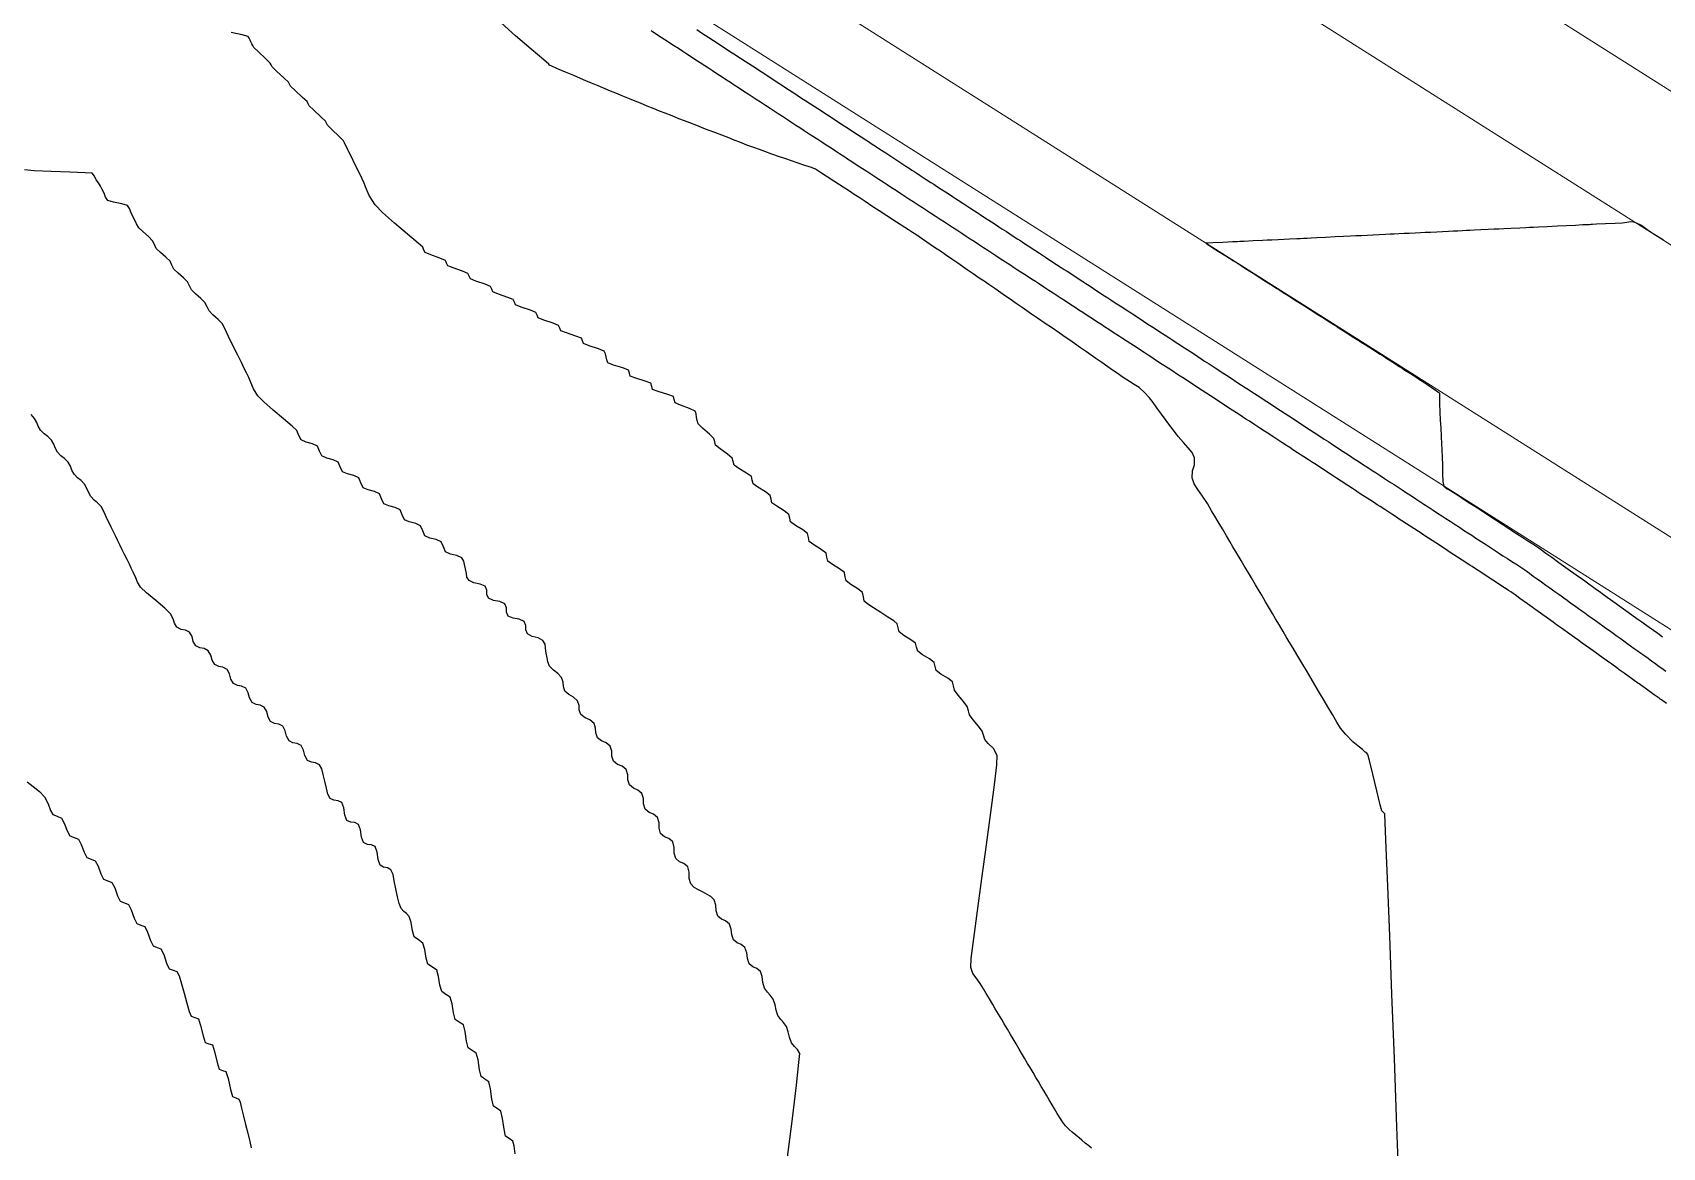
# Model space of a CAD drawing. Header units: millimetres. Extents: x 340454 to 342791, y 6993867 to 6995092.
# Drawn here: x 341080.1 to 341142.7, y 6994506 to 6994548.8 of the extents above; entities that cross this region are included whole.
import ezdxf

# ---------------------------------------------------------------- set-up
doc = ezdxf.new("R2010")
doc.units = ezdxf.units.MM
doc.header["$LTSCALE"] = 10
for name, color, linetype in [('T-HM-CURVA_INTERMEDIARIA', 45, 'Continuous'), ('T-HM-CURVA_MESTRA', 20, 'Continuous'), ('URB-Calçadas', 2, 'Continuous'), ('URB-Quadras', 3, 'Continuous')]:
    doc.layers.add(name, color=color, linetype=linetype)

msp = doc.modelspace()

# ---------------------------------------------------------------- linework, layer by layer
at = {"layer": 'T-HM-CURVA_INTERMEDIARIA', "color": 45, "linetype": 'Continuous', "lineweight": -3, "flags": 128}
for points, elevation in [([(341132.599, 6994504.089), (341132.499, 6994506.759), (341132.4, 6994509.379), (341132.306, 6994511.856), (341132.22, 6994514.095), (341132.147, 6994516.002), (341132.089, 6994517.483), (341132.05, 6994518.443), (341132.034, 6994518.788), (341131.974, 6994518.844), (341131.91, 6994518.899), (341131.849, 6994519.135), (341131.72, 6994519.672), (341131.569, 6994520.308), (341131.441, 6994520.842), (341131.383, 6994521.073), (341131.334, 6994521.121), (341131.28, 6994521.165), (341131.228, 6994521.211), (341131.177, 6994521.257), (341131.056, 6994521.35), (341130.804, 6994521.56), (341130.529, 6994521.834), (341130.333, 6994522.086), (341130.19, 6994522.318), (341130.015, 6994522.612), (341129.838, 6994522.902), (341129.698, 6994523.143), (341129.521, 6994523.445), (341129.343, 6994523.746), (341129.199, 6994523.989), (341129.017, 6994524.295), (341128.875, 6994524.535), (341128.763, 6994524.724), (341128.649, 6994524.915), (341128.505, 6994525.16), (341128.359, 6994525.404), (341128.245, 6994525.598), (341128.129, 6994525.793), (341127.982, 6994526.041), (341127.834, 6994526.291), (341127.717, 6994526.488), (341127.599, 6994526.686), (341127.449, 6994526.94), (341127.298, 6994527.195), (341127.179, 6994527.395), (341127.059, 6994527.598), (341126.906, 6994527.857), (341126.752, 6994528.116), (341126.63, 6994528.321), (341126.508, 6994528.527), (341126.351, 6994528.791), (341126.195, 6994529.055), (341126.071, 6994529.264), (341125.946, 6994529.475), (341125.786, 6994529.744), (341125.627, 6994530.014), (341125.5, 6994530.227), (341125.373, 6994530.442), (341125.21, 6994530.716), (341125.02, 6994531.008), (341124.845, 6994531.254), (341124.706, 6994531.479), (341124.622, 6994531.708), (341124.636, 6994531.981), (341124.715, 6994532.212), (341124.718, 6994532.477), (341124.623, 6994532.684), (341124.476, 6994532.867), (341124.291, 6994533.06), (341124.087, 6994533.3), (341123.908, 6994533.535), (341123.767, 6994533.721), (341123.625, 6994533.91), (341123.442, 6994534.15), (341123.265, 6994534.397), (341123.13, 6994534.599), (341122.989, 6994534.787), (341122.794, 6994534.994), (341122.584, 6994535.176), (341122.402, 6994535.299), (341122.212, 6994535.413), (341121.974, 6994535.568), (341121.744, 6994535.728), (341121.564, 6994535.853), (341121.384, 6994535.978), (341121.153, 6994536.139), (341120.921, 6994536.299), (341120.741, 6994536.424), (341120.561, 6994536.549), (341120.33, 6994536.709), (341120.099, 6994536.87), (341119.919, 6994536.995), (341119.739, 6994537.119), (341119.508, 6994537.279), (341119.213, 6994537.482), (341118.98, 6994537.642), (341118.685, 6994537.845), (341118.454, 6994538.004), (341118.274, 6994538.129), (341118.093, 6994538.254), (341117.862, 6994538.414), (341117.63, 6994538.574), (341117.449, 6994538.698), (341117.269, 6994538.823), (341117.037, 6994538.982), (341116.805, 6994539.142), (341116.625, 6994539.266), (341116.444, 6994539.39), (341116.213, 6994539.55), (341115.981, 6994539.709), (341115.8, 6994539.833), (341115.619, 6994539.957), (341115.387, 6994540.116), (341115.146, 6994540.282), (341114.951, 6994540.416), (341114.767, 6994540.542), (341114.562, 6994540.682), (341114.255, 6994540.888), (341113.999, 6994541.059), (341113.874, 6994541.142), (341113.801, 6994541.19), (341113.729, 6994541.237), (341113.579, 6994541.334), (341113.266, 6994541.539), (341112.892, 6994541.783), (341112.593, 6994541.978), (341112.356, 6994542.133), (341112.057, 6994542.328), (341111.821, 6994542.482), (341111.637, 6994542.603), (341111.452, 6994542.723), (341111.217, 6994542.877), (341110.855, 6994543.113), (341110.556, 6994543.308), (341110.382, 6994543.422), (341110.265, 6994543.504), (341110.144, 6994543.577), (341109.989, 6994543.636), (341109.741, 6994543.716), (341109.443, 6994543.815), (341109.22, 6994543.892), (341109.002, 6994543.968), (341108.762, 6994544.053), (341108.473, 6994544.155), (341108.202, 6994544.251), (341107.99, 6994544.326), (341107.779, 6994544.403), (341107.509, 6994544.503), (341107.238, 6994544.607), (341107.026, 6994544.69), (341106.813, 6994544.775), (341106.543, 6994544.881), (341106.274, 6994544.984), (341106.064, 6994545.064), (341105.855, 6994545.144), (341105.586, 6994545.248), (341105.318, 6994545.352), (341105.109, 6994545.433), (341104.9, 6994545.515), (341104.633, 6994545.621), (341104.366, 6994545.727), (341104.158, 6994545.809), (341103.95, 6994545.893), (341103.684, 6994546), (341103.418, 6994546.107), (341103.211, 6994546.192), (341103.004, 6994546.276), (341102.738, 6994546.385), (341102.473, 6994546.494), (341102.267, 6994546.579), (341102.061, 6994546.665), (341101.797, 6994546.775), (341101.533, 6994546.886), (341101.327, 6994546.972), (341101.122, 6994547.059), (341100.859, 6994547.171), (341100.538, 6994547.308), (341100.236, 6994547.437), (341100.012, 6994547.533), (341099.924, 6994547.572), (341099.902, 6994547.618), (341099.704, 6994547.782), (341099.222, 6994548.185), (341098.622, 6994548.7), (341098.068, 6994549.199)], 703), ([(341142.855, 6994523.032), (341142.664, 6994523.169), (341142.618, 6994523.202), (341142.573, 6994523.234), (341142.383, 6994523.37), (341142.044, 6994523.614), (341141.854, 6994523.75), (341141.806, 6994523.784), (341141.759, 6994523.818), (341141.57, 6994523.953), (341141.233, 6994524.195), (341141.044, 6994524.331), (341140.994, 6994524.367), (341140.945, 6994524.402), (341140.757, 6994524.537), (341140.422, 6994524.777), (341140.234, 6994524.912), (341140.182, 6994524.949), (341140.131, 6994524.986), (341139.947, 6994525.118), (341139.62, 6994525.353), (341139.433, 6994525.487), (341139.375, 6994525.528), (341139.317, 6994525.57), (341139.137, 6994525.699), (341138.82, 6994525.926), (341138.635, 6994526.059), (341138.569, 6994526.106), (341138.503, 6994526.154), (341138.326, 6994526.281), (341138.02, 6994526.5), (341137.837, 6994526.631), (341137.763, 6994526.684), (341137.689, 6994526.738), (341137.515, 6994526.863), (341137.22, 6994527.074), (341137.04, 6994527.203), (341136.958, 6994527.263), (341136.875, 6994527.321), (341136.789, 6994527.378), (341136.701, 6994527.435), (341136.572, 6994527.52), (341136.327, 6994527.679), (341136.038, 6994527.868), (341135.754, 6994528.053), (341135.518, 6994528.207), (341135.389, 6994528.292), (341135.295, 6994528.353), (341135.2, 6994528.415), (341135.105, 6994528.477), (341135.009, 6994528.539), (341134.83, 6994528.657), (341134.545, 6994528.842), (341134.363, 6994528.961), (341134.264, 6994529.026), (341134.165, 6994529.091), (341133.986, 6994529.207), (341133.707, 6994529.389), (341133.525, 6994529.508), (341133.422, 6994529.575), (341133.32, 6994529.642), (341133.142, 6994529.758), (341132.869, 6994529.937), (341132.688, 6994530.055), (341132.581, 6994530.124), (341132.475, 6994530.194), (341132.298, 6994530.309), (341132.031, 6994530.484), (341131.85, 6994530.602), (341131.74, 6994530.674), (341131.63, 6994530.746), (341131.454, 6994530.861), (341131.192, 6994531.031), (341131.013, 6994531.148), (341130.899, 6994531.223), (341130.785, 6994531.297), (341130.609, 6994531.412), (341130.354, 6994531.578), (341130.175, 6994531.695), (341130.058, 6994531.772), (341129.94, 6994531.849), (341129.765, 6994531.963), (341129.516, 6994532.125), (341129.338, 6994532.242), (341129.216, 6994532.321), (341129.095, 6994532.4), (341128.921, 6994532.514), (341128.678, 6994532.672), (341128.501, 6994532.788), (341128.375, 6994532.87), (341128.25, 6994532.952), (341128.077, 6994533.065), (341127.84, 6994533.219), (341127.663, 6994533.335), (341127.534, 6994533.419), (341127.405, 6994533.503), (341127.233, 6994533.616), (341127.002, 6994533.766), (341126.826, 6994533.882), (341126.693, 6994533.968), (341126.561, 6994534.054), (341126.389, 6994534.167), (341126.164, 6994534.313), (341125.988, 6994534.428), (341125.852, 6994534.517), (341125.716, 6994534.606), (341125.545, 6994534.718), (341125.326, 6994534.86), (341125.151, 6994534.975), (341125.011, 6994535.066), (341124.872, 6994535.157), (341124.7, 6994535.269), (341124.487, 6994535.408), (341124.313, 6994535.522), (341124.17, 6994535.615), (341124.028, 6994535.708), (341123.882, 6994535.803), (341123.698, 6994535.923), (341123.476, 6994536.068), (341123.255, 6994536.212), (341123.075, 6994536.33), (341122.93, 6994536.425), (341122.784, 6994536.52), (341122.638, 6994536.615), (341122.469, 6994536.726), (341122.264, 6994536.859), (341122.094, 6994536.97), (341121.948, 6994537.066), (341121.801, 6994537.162), (341121.632, 6994537.272), (341121.429, 6994537.405), (341121.259, 6994537.516), (341121.111, 6994537.612), (341120.963, 6994537.708), (341120.794, 6994537.819), (341120.593, 6994537.95), (341120.423, 6994538.061), (341120.275, 6994538.158), (341120.126, 6994538.255), (341119.957, 6994538.365), (341119.757, 6994538.496), (341119.588, 6994538.607), (341119.438, 6994538.704), (341119.288, 6994538.802), (341119.12, 6994538.912), (341118.921, 6994539.042), (341118.752, 6994539.152), (341118.602, 6994539.25), (341118.451, 6994539.348), (341118.283, 6994539.458), (341118.085, 6994539.587), (341117.917, 6994539.697), (341117.765, 6994539.796), (341117.614, 6994539.895), (341117.446, 6994540.005), (341117.249, 6994540.133), (341117.081, 6994540.243), (341116.929, 6994540.342), (341116.776, 6994540.442), (341116.609, 6994540.551), (341116.414, 6994540.678), (341116.246, 6994540.788), (341116.092, 6994540.888), (341115.939, 6994540.988), (341115.772, 6994541.098), (341115.578, 6994541.224), (341115.41, 6994541.334), (341115.256, 6994541.434), (341115.101, 6994541.535), (341114.934, 6994541.644), (341114.742, 6994541.77), (341114.574, 6994541.879), (341114.419, 6994541.98), (341114.264, 6994542.082), (341114.097, 6994542.191), (341113.906, 6994542.315), (341113.739, 6994542.425), (341113.583, 6994542.527), (341113.426, 6994542.629), (341113.26, 6994542.737), (341113.071, 6994542.86), (341112.904, 6994542.969), (341112.747, 6994543.072), (341112.589, 6994543.175), (341112.43, 6994543.279), (341112.27, 6994543.383), (341112.124, 6994543.479), (341111.957, 6994543.588), (341111.751, 6994543.722), (341111.546, 6994543.856), (341111.379, 6994543.965), (341111.233, 6994544.06), (341111.073, 6994544.165), (341110.914, 6994544.269), (341110.747, 6994544.378), (341110.558, 6994544.501), (341110.391, 6994544.61), (341110.234, 6994544.712), (341110.076, 6994544.815), (341109.909, 6994544.925), (341109.717, 6994545.05), (341109.55, 6994545.159), (341109.395, 6994545.26), (341109.239, 6994545.362), (341109.07, 6994545.472), (341108.876, 6994545.599), (341108.709, 6994545.708), (341108.555, 6994545.808), (341108.401, 6994545.909), (341108.232, 6994546.019), (341108.035, 6994546.148), (341107.867, 6994546.257), (341107.716, 6994546.356), (341107.564, 6994546.455), (341107.394, 6994546.566), (341107.194, 6994546.697), (341107.025, 6994546.807), (341106.876, 6994546.904), (341106.727, 6994547.002), (341106.556, 6994547.113), (341106.353, 6994547.246), (341106.184, 6994547.356), (341106.036, 6994547.453), (341105.889, 6994547.549), (341105.718, 6994547.661), (341105.512, 6994547.795), (341105.342, 6994547.906), (341105.197, 6994548.001), (341105.052, 6994548.095), (341104.879, 6994548.208), (341104.67, 6994548.344), (341104.499, 6994548.456), (341104.357, 6994548.549), (341104.214, 6994548.642), (341104.041, 6994548.755), (341103.829, 6994548.894)], 702), ([(341105.586, 6994548.94), (341105.766, 6994548.823), (341106.051, 6994548.637), (341106.232, 6994548.519), (341106.328, 6994548.456), (341106.424, 6994548.394), (341106.604, 6994548.276), (341106.887, 6994548.091), (341107.068, 6994547.973), (341107.164, 6994547.91), (341107.261, 6994547.847), (341107.441, 6994547.73), (341107.723, 6994547.545), (341107.904, 6994547.428), (341108.001, 6994547.364), (341108.099, 6994547.3), (341108.278, 6994547.183), (341108.559, 6994547), (341108.739, 6994546.882), (341108.838, 6994546.818), (341108.936, 6994546.754), (341109.116, 6994546.637), (341109.396, 6994546.454), (341109.576, 6994546.336), (341109.675, 6994546.272), (341109.774, 6994546.207), (341109.953, 6994546.09), (341110.232, 6994545.908), (341110.412, 6994545.791), (341110.511, 6994545.725), (341110.611, 6994545.66), (341110.79, 6994545.543), (341111.068, 6994545.362), (341111.248, 6994545.245), (341111.348, 6994545.179), (341111.449, 6994545.114), (341111.627, 6994544.997), (341111.905, 6994544.816), (341112.084, 6994544.699), (341112.185, 6994544.633), (341112.286, 6994544.567), (341112.387, 6994544.501), (341112.488, 6994544.435), (341112.62, 6994544.349), (341112.849, 6994544.199), (341113.124, 6994544.02), (341113.395, 6994543.843), (341113.62, 6994543.696), (341113.752, 6994543.61), (341113.857, 6994543.542), (341113.961, 6994543.474), (341114.138, 6994543.358), (341114.407, 6994543.182), (341114.586, 6994543.066), (341114.692, 6994542.996), (341114.799, 6994542.927), (341114.975, 6994542.812), (341115.242, 6994542.637), (341115.42, 6994542.521), (341115.528, 6994542.451), (341115.636, 6994542.38), (341115.812, 6994542.265), (341116.076, 6994542.093), (341116.254, 6994541.977), (341116.364, 6994541.905), (341116.473, 6994541.833), (341116.649, 6994541.719), (341116.911, 6994541.548), (341117.088, 6994541.432), (341117.2, 6994541.359), (341117.311, 6994541.287), (341117.486, 6994541.172), (341117.745, 6994541.003), (341117.922, 6994540.888), (341118.035, 6994540.814), (341118.148, 6994540.74), (341118.324, 6994540.626), (341118.58, 6994540.459), (341118.756, 6994540.343), (341118.871, 6994540.268), (341118.986, 6994540.193), (341119.161, 6994540.079), (341119.414, 6994539.914), (341119.591, 6994539.799), (341119.707, 6994539.723), (341119.823, 6994539.647), (341119.998, 6994539.533), (341120.249, 6994539.369), (341120.425, 6994539.254), (341120.543, 6994539.177), (341120.661, 6994539.1), (341120.835, 6994538.986), (341121.083, 6994538.824), (341121.259, 6994538.709), (341121.379, 6994538.631), (341121.498, 6994538.553), (341121.672, 6994538.44), (341121.918, 6994538.28), (341122.093, 6994538.165), (341122.214, 6994538.086), (341122.336, 6994538.007), (341122.509, 6994537.893), (341122.752, 6994537.735), (341122.928, 6994537.62), (341123.05, 6994537.54), (341123.173, 6994537.46), (341123.347, 6994537.347), (341123.587, 6994537.19), (341123.762, 6994537.076), (341123.886, 6994536.994), (341124.011, 6994536.913), (341124.135, 6994536.832), (341124.262, 6994536.749), (341124.435, 6994536.636), (341124.672, 6994536.482), (341124.848, 6994536.367), (341124.976, 6994536.283), (341125.105, 6994536.199), (341125.278, 6994536.086), (341125.51, 6994535.935), (341125.685, 6994535.82), (341125.817, 6994535.734), (341125.948, 6994535.649), (341126.12, 6994535.536), (341126.347, 6994535.388), (341126.523, 6994535.273), (341126.657, 6994535.186), (341126.791, 6994535.098), (341126.963, 6994534.986), (341127.185, 6994534.841), (341127.36, 6994534.727), (341127.497, 6994534.637), (341127.634, 6994534.548), (341127.805, 6994534.436), (341128.023, 6994534.294), (341128.198, 6994534.18), (341128.337, 6994534.089), (341128.477, 6994533.998), (341128.649, 6994533.886), (341128.862, 6994533.746), (341129.035, 6994533.633), (341129.178, 6994533.54), (341129.32, 6994533.447), (341129.491, 6994533.336), (341129.7, 6994533.199), (341129.873, 6994533.087), (341130.018, 6994532.992), (341130.163, 6994532.897), (341130.333, 6994532.786), (341130.539, 6994532.652), (341130.71, 6994532.54), (341130.859, 6994532.443), (341131.007, 6994532.346), (341131.176, 6994532.236), (341131.377, 6994532.105), (341131.548, 6994531.993), (341131.699, 6994531.894), (341131.85, 6994531.796), (341132.018, 6994531.686), (341132.215, 6994531.557), (341132.385, 6994531.447), (341132.539, 6994531.346), (341132.694, 6994531.245), (341132.861, 6994531.136), (341133.054, 6994531.01), (341133.223, 6994530.9), (341133.38, 6994530.797), (341133.537, 6994530.695), (341133.703, 6994530.586), (341133.892, 6994530.463), (341134.06, 6994530.353), (341134.22, 6994530.249), (341134.381, 6994530.144), (341134.546, 6994530.036), (341134.731, 6994529.915), (341134.898, 6994529.806), (341135.061, 6994529.7), (341135.224, 6994529.593), (341135.371, 6994529.497), (341135.535, 6994529.39), (341135.735, 6994529.26), (341135.933, 6994529.13), (341136.094, 6994529.025), (341136.241, 6994528.93), (341136.407, 6994528.821), (341136.572, 6994528.713), (341136.741, 6994528.603), (341136.912, 6994528.492), (341137.061, 6994528.396), (341137.22, 6994528.293), (341137.41, 6994528.166), (341137.593, 6994528.039), (341137.738, 6994527.932), (341137.881, 6994527.829), (341138.052, 6994527.706), (341138.224, 6994527.583), (341138.374, 6994527.475), (341138.523, 6994527.368), (341138.678, 6994527.257), (341138.807, 6994527.164), (341138.909, 6994527.091), (341139.038, 6994526.999), (341139.185, 6994526.893), (341139.323, 6994526.794), (341139.475, 6994526.685), (341139.61, 6994526.588), (341139.717, 6994526.512), (341139.852, 6994526.415), (341139.996, 6994526.311), (341140.123, 6994526.22), (341140.272, 6994526.113), (341140.413, 6994526.012), (341140.525, 6994525.932), (341140.666, 6994525.831), (341140.808, 6994525.729), (341140.925, 6994525.645), (341141.071, 6994525.54), (341141.218, 6994525.435), (341141.335, 6994525.35), (341141.479, 6994525.247), (341141.621, 6994525.145), (341141.734, 6994525.065), (341141.875, 6994524.963), (341142.024, 6994524.857), (341142.148, 6994524.768), (341142.293, 6994524.663), (341142.432, 6994524.564), (341142.542, 6994524.485), (341142.68, 6994524.386), (341142.83, 6994524.279)], 701), ([(341120.76, 6994505.935), (341120.648, 6994506.018), (341120.51, 6994506.123), (341120.384, 6994506.236), (341120.283, 6994506.326), (341120.157, 6994506.438), (341120.018, 6994506.553), (341119.895, 6994506.653), (341119.758, 6994506.794), (341119.637, 6994506.949), (341119.549, 6994507.092), (341119.441, 6994507.273), (341119.332, 6994507.452), (341119.245, 6994507.601), (341119.136, 6994507.787), (341119.026, 6994507.973), (341118.937, 6994508.123), (341118.826, 6994508.311), (341118.714, 6994508.5), (341118.623, 6994508.652), (341118.509, 6994508.844), (341118.395, 6994509.037), (341118.303, 6994509.192), (341118.187, 6994509.388), (341118.071, 6994509.584), (341117.977, 6994509.743), (341117.858, 6994509.942), (341117.74, 6994510.142), (341117.644, 6994510.304), (341117.523, 6994510.507), (341117.402, 6994510.711), (341117.305, 6994510.876), (341117.182, 6994511.083), (341117.059, 6994511.291), (341116.959, 6994511.459), (341116.833, 6994511.671), (341116.708, 6994511.883), (341116.606, 6994512.055), (341116.478, 6994512.27), (341116.327, 6994512.482), (341116.201, 6994512.653), (341116.115, 6994512.882), (341116.137, 6994513.228), (341116.228, 6994513.992), (341116.37, 6994515.055), (341116.541, 6994516.297), (341116.721, 6994517.6), (341116.89, 6994518.843), (341117.028, 6994519.909), (341117.114, 6994520.676), (341117.129, 6994521.027), (341116.984, 6994521.295), (341116.79, 6994521.495), (341116.656, 6994521.645), (341116.605, 6994521.807), (341116.554, 6994521.969), (341116.413, 6994522.16), (341116.212, 6994522.402), (341116.073, 6994522.592), (341116.027, 6994522.752), (341115.98, 6994522.912), (341115.838, 6994523.104), (341115.632, 6994523.349), (341115.492, 6994523.541), (341115.457, 6994523.708), (341115.41, 6994523.863), (341115.231, 6994524.001), (341114.965, 6994524.16), (341114.787, 6994524.295), (341114.746, 6994524.452), (341114.705, 6994524.609), (341114.525, 6994524.746), (341114.255, 6994524.907), (341114.077, 6994525.041), (341114.036, 6994525.194), (341113.994, 6994525.347), (341113.814, 6994525.481), (341113.543, 6994525.644), (341113.363, 6994525.781), (341113.327, 6994525.938), (341113.291, 6994526.095), (341113.156, 6994526.213), (341112.929, 6994526.356), (341112.656, 6994526.532), (341112.382, 6994526.706), (341112.155, 6994526.848), (341112.02, 6994526.969), (341111.99, 6994527.136), (341111.96, 6994527.302), (341111.777, 6994527.443), (341111.502, 6994527.604), (341111.321, 6994527.742), (341111.29, 6994527.903), (341111.26, 6994528.064), (341111.076, 6994528.204), (341110.797, 6994528.369), (341110.616, 6994528.506), (341110.585, 6994528.661), (341110.554, 6994528.817), (341110.37, 6994528.957), (341110.088, 6994529.126), (341109.907, 6994529.261), (341109.875, 6994529.412), (341109.844, 6994529.563), (341109.66, 6994529.702), (341109.375, 6994529.875), (341109.193, 6994530.01), (341109.161, 6994530.156), (341109.129, 6994530.302), (341108.945, 6994530.44), (341108.656, 6994530.616), (341108.474, 6994530.751), (341108.442, 6994530.893), (341108.41, 6994531.034), (341108.225, 6994531.17), (341107.931, 6994531.346), (341107.747, 6994531.478), (341107.715, 6994531.616), (341107.683, 6994531.753), (341107.497, 6994531.888), (341107.2, 6994532.066), (341107.016, 6994532.198), (341106.983, 6994532.331), (341106.951, 6994532.466), (341106.772, 6994532.613), (341106.486, 6994532.816), (341106.31, 6994532.959), (341106.276, 6994533.087), (341106.245, 6994533.218), (341106.078, 6994533.384), (341105.808, 6994533.623), (341105.643, 6994533.785), (341105.603, 6994533.907), (341105.579, 6994534.034), (341105.558, 6994534.164), (341105.517, 6994534.275), (341105.307, 6994534.371), (341104.96, 6994534.5), (341104.75, 6994534.595), (341104.719, 6994534.715), (341104.686, 6994534.833), (341104.469, 6994534.915), (341104.106, 6994535.022), (341103.889, 6994535.104), (341103.856, 6994535.222), (341103.822, 6994535.341), (341103.606, 6994535.424), (341103.245, 6994535.533), (341103.029, 6994535.615), (341102.994, 6994535.733), (341102.96, 6994535.851), (341102.744, 6994535.934), (341102.386, 6994536.045), (341102.17, 6994536.129), (341102.124, 6994536.239), (341102.099, 6994536.363), (341102.071, 6994536.481), (341102.026, 6994536.583), (341101.81, 6994536.668), (341101.449, 6994536.787), (341101.235, 6994536.869), (341101.192, 6994536.971), (341101.149, 6994537.074), (341100.935, 6994537.158), (341100.575, 6994537.278), (341100.361, 6994537.363), (341100.318, 6994537.465), (341100.274, 6994537.568), (341100.061, 6994537.652), (341099.703, 6994537.774), (341099.49, 6994537.858), (341099.445, 6994537.961), (341099.4, 6994538.064), (341099.188, 6994538.149), (341098.832, 6994538.271), (341098.619, 6994538.356), (341098.574, 6994538.459), (341098.528, 6994538.562), (341098.317, 6994538.647), (341097.962, 6994538.771), (341097.75, 6994538.857), (341097.704, 6994538.959), (341097.658, 6994539.062), (341097.447, 6994539.148), (341097.094, 6994539.272), (341096.883, 6994539.359), (341096.836, 6994539.461), (341096.789, 6994539.564), (341096.578, 6994539.651), (341096.227, 6994539.775), (341096.016, 6994539.863), (341095.969, 6994539.965), (341095.921, 6994540.068), (341095.711, 6994540.155), (341095.361, 6994540.281), (341095.151, 6994540.368), (341095.1, 6994540.467), (341095.054, 6994540.573), (341094.872, 6994540.731), (341094.465, 6994541.074), (341093.964, 6994541.5), (341093.505, 6994541.91), (341093.219, 6994542.204), (341092.998, 6994542.568), (341092.854, 6994542.901), (341092.787, 6994543.076), (341092.741, 6994543.17), (341092.695, 6994543.264), (341092.575, 6994543.507), (341092.375, 6994543.91), (341092.257, 6994544.148), (341092.214, 6994544.237), (341092.171, 6994544.324), (341092.129, 6994544.411), (341092.087, 6994544.497), (341092.048, 6994544.583), (341092.005, 6994544.666), (341091.838, 6994544.829), (341091.554, 6994545.1), (341091.389, 6994545.261), (341091.348, 6994545.343), (341091.308, 6994545.424), (341091.14, 6994545.585), (341090.85, 6994545.854), (341090.682, 6994546.013), (341090.643, 6994546.092), (341090.604, 6994546.171), (341090.435, 6994546.332), (341090.142, 6994546.603), (341089.974, 6994546.762), (341089.936, 6994546.839), (341089.897, 6994546.915), (341089.728, 6994547.076), (341089.432, 6994547.348), (341089.263, 6994547.508), (341089.226, 6994547.582), (341089.189, 6994547.655), (341089.02, 6994547.819), (341088.724, 6994548.097), (341088.556, 6994548.258), (341088.518, 6994548.329), (341088.483, 6994548.4), (341088.448, 6994548.471), (341088.413, 6994548.54), (341088.381, 6994548.612), (341088.343, 6994548.676), (341088.105, 6994548.737), (341087.682, 6994548.835)], 704), ([(341098.603, 6994505.711), (341098.561, 6994506.021), (341098.512, 6994506.209), (341098.376, 6994506.303), (341098.239, 6994506.397), (341098.176, 6994506.67), (341098.123, 6994507.081), (341098.058, 6994507.357), (341097.916, 6994507.455), (341097.774, 6994507.552), (341097.709, 6994507.819), (341097.656, 6994508.213), (341097.59, 6994508.482), (341097.442, 6994508.584), (341097.295, 6994508.684), (341097.229, 6994508.945), (341097.176, 6994509.324), (341097.108, 6994509.587), (341096.956, 6994509.692), (341096.803, 6994509.796), (341096.736, 6994510.05), (341096.683, 6994510.415), (341096.614, 6994510.672), (341096.457, 6994510.78), (341096.299, 6994510.887), (341096.231, 6994511.136), (341096.178, 6994511.487), (341096.108, 6994511.738), (341095.945, 6994511.847), (341095.782, 6994511.956), (341095.712, 6994512.199), (341095.66, 6994512.538), (341095.588, 6994512.783), (341095.421, 6994512.895), (341095.253, 6994513.007), (341095.181, 6994513.243), (341095.129, 6994513.568), (341095.057, 6994513.811), (341094.893, 6994513.938), (341094.728, 6994514.064), (341094.656, 6994514.296), (341094.603, 6994514.605), (341094.531, 6994514.846), (341094.429, 6994514.959), (341094.319, 6994515.031), (341094.217, 6994515.143), (341094.143, 6994515.338), (341094.088, 6994515.597), (341094.02, 6994515.904), (341093.959, 6994516.21), (341093.912, 6994516.462), (341093.829, 6994516.641), (341093.696, 6994516.716), (341093.548, 6994516.739), (341093.414, 6994516.814), (341093.339, 6994517.03), (341093.299, 6994517.317), (341093.22, 6994517.532), (341093.079, 6994517.6), (341092.923, 6994517.613), (341092.781, 6994517.681), (341092.702, 6994517.892), (341092.664, 6994518.17), (341092.584, 6994518.382), (341092.441, 6994518.452), (341092.284, 6994518.466), (341092.14, 6994518.536), (341092.06, 6994518.743), (341092.021, 6994519.013), (341091.94, 6994519.221), (341091.795, 6994519.293), (341091.637, 6994519.308), (341091.491, 6994519.379), (341091.401, 6994519.551), (341091.352, 6994519.781), (341091.289, 6994520.049), (341091.225, 6994520.306), (341091.174, 6994520.515), (341091.079, 6994520.678), (341090.93, 6994520.753), (341090.77, 6994520.772), (341090.617, 6994520.845), (341090.523, 6994521.025), (341090.471, 6994521.242), (341090.376, 6994521.422), (341090.224, 6994521.497), (341090.065, 6994521.518), (341089.912, 6994521.593), (341089.817, 6994521.77), (341089.766, 6994521.982), (341089.67, 6994522.161), (341089.516, 6994522.237), (341089.357, 6994522.258), (341089.203, 6994522.334), (341089.107, 6994522.51), (341089.056, 6994522.717), (341088.96, 6994522.893), (341088.805, 6994522.97), (341088.645, 6994522.993), (341088.49, 6994523.069), (341088.394, 6994523.243), (341088.343, 6994523.446), (341088.246, 6994523.621), (341088.091, 6994523.699), (341087.93, 6994523.722), (341087.774, 6994523.8), (341087.677, 6994523.972), (341087.626, 6994524.171), (341087.529, 6994524.344), (341087.372, 6994524.423), (341087.212, 6994524.447), (341087.055, 6994524.525), (341086.957, 6994524.696), (341086.907, 6994524.89), (341086.808, 6994525.061), (341086.651, 6994525.141), (341086.49, 6994525.166), (341086.332, 6994525.246), (341086.234, 6994525.415), (341086.184, 6994525.605), (341086.085, 6994525.775), (341085.927, 6994525.856), (341085.765, 6994525.881), (341085.606, 6994525.962), (341085.507, 6994526.117), (341085.455, 6994526.291), (341085.358, 6994526.484), (341085.138, 6994526.699), (341084.787, 6994526.991), (341084.435, 6994527.286), (341084.208, 6994527.506), (341084.091, 6994527.691), (341084.022, 6994527.856), (341083.937, 6994528.052), (341083.847, 6994528.237), (341083.776, 6994528.383), (341083.686, 6994528.568), (341083.588, 6994528.765), (341083.505, 6994528.933), (341083.409, 6994529.126), (341083.32, 6994529.307), (341083.25, 6994529.451), (341083.163, 6994529.63), (341083.077, 6994529.807), (341083.008, 6994529.948), (341082.923, 6994530.122), (341082.846, 6994530.3), (341082.786, 6994530.443), (341082.687, 6994530.605), (341082.553, 6994530.748), (341082.422, 6994530.849), (341082.289, 6994530.989), (341082.199, 6994531.154), (341082.147, 6994531.299), (341082.056, 6994531.463), (341081.92, 6994531.604), (341081.785, 6994531.707), (341081.649, 6994531.846), (341081.56, 6994532.007), (341081.509, 6994532.15), (341081.419, 6994532.311), (341081.281, 6994532.452), (341081.143, 6994532.558), (341081.007, 6994532.698), (341080.918, 6994532.856), (341080.867, 6994532.996), (341080.778, 6994533.154), (341080.64, 6994533.296), (341080.498, 6994533.405), (341080.361, 6994533.545), (341080.273, 6994533.7), (341080.222, 6994533.838), (341080.135, 6994533.993), (341079.996, 6994534.137)], 706), ([(341079.849, 6994520.019), (341080.075, 6994519.841), (341080.317, 6994519.641), (341080.511, 6994519.439), (341080.658, 6994519.168), (341080.746, 6994518.921), (341080.834, 6994518.759), (341081.001, 6994518.694), (341081.167, 6994518.628), (341081.275, 6994518.426), (341081.383, 6994518.138), (341081.49, 6994517.937), (341081.654, 6994517.874), (341081.818, 6994517.81), (341081.926, 6994517.606), (341082.034, 6994517.312), (341082.141, 6994517.109), (341082.303, 6994517.047), (341082.464, 6994516.985), (341082.571, 6994516.778), (341082.68, 6994516.477), (341082.786, 6994516.272), (341082.946, 6994516.211), (341083.105, 6994516.151), (341083.211, 6994515.941), (341083.321, 6994515.634), (341083.426, 6994515.426), (341083.583, 6994515.367), (341083.739, 6994515.308), (341083.845, 6994515.096), (341083.956, 6994514.782), (341084.06, 6994514.571), (341084.214, 6994514.514), (341084.368, 6994514.457), (341084.473, 6994514.242), (341084.585, 6994513.92), (341084.687, 6994513.707), (341084.839, 6994513.652), (341084.99, 6994513.597), (341085.094, 6994513.378), (341085.207, 6994513.049), (341085.308, 6994512.834), (341085.458, 6994512.781), (341085.605, 6994512.726), (341085.688, 6994512.555), (341085.778, 6994512.255), (341085.884, 6994511.892), (341085.99, 6994511.513), (341086.077, 6994511.185), (341086.152, 6994511.004), (341086.291, 6994510.955), (341086.43, 6994510.906), (341086.516, 6994510.653), (341086.613, 6994510.247), (341086.695, 6994509.997), (341086.83, 6994509.95), (341086.965, 6994509.903), (341087.049, 6994509.645), (341087.146, 6994509.225), (341087.227, 6994508.97), (341087.357, 6994508.926), (341087.487, 6994508.881), (341087.57, 6994508.618), (341087.668, 6994508.184), (341087.745, 6994507.923), (341087.866, 6994507.873), (341087.986, 6994507.823), (341088.032, 6994507.705), (341088.09, 6994507.472), (341088.16, 6994507.169), (341088.24, 6994506.839), (341088.324, 6994506.505), (341088.401, 6994506.19), (341088.463, 6994505.945)], 707)]:
    msp.add_lwpolyline(points, dxfattribs=dict(at, elevation=elevation))
at = {"layer": 'T-HM-CURVA_MESTRA', "color": 20, "linetype": 'Continuous', "lineweight": -3, "flags": 128}
for points, elevation in [([(341109.061, 6994505.482), (341109.26, 6994507.078), (341109.416, 6994508.362), (341109.514, 6994509.23), (341109.541, 6994509.577), (341109.457, 6994509.731), (341109.341, 6994509.839), (341109.224, 6994509.99), (341109.151, 6994510.196), (341109.103, 6994510.406), (341109.028, 6994510.614), (341108.92, 6994510.769), (341108.811, 6994510.879), (341108.704, 6994511.034), (341108.634, 6994511.241), (341108.593, 6994511.45), (341108.522, 6994511.66), (341108.411, 6994511.818), (341108.298, 6994511.93), (341108.19, 6994512.088), (341108.13, 6994512.307), (341108.102, 6994512.528), (341108.028, 6994512.725), (341107.89, 6994512.842), (341107.739, 6994512.906), (341107.6, 6994513.022), (341107.53, 6994513.222), (341107.508, 6994513.442), (341107.437, 6994513.644), (341107.296, 6994513.761), (341107.143, 6994513.826), (341107.001, 6994513.944), (341106.931, 6994514.14), (341106.909, 6994514.351), (341106.837, 6994514.55), (341106.693, 6994514.669), (341106.537, 6994514.734), (341106.396, 6994514.854), (341106.331, 6994515.055), (341106.318, 6994515.273), (341106.252, 6994515.477), (341106.124, 6994515.609), (341105.98, 6994515.686), (341105.804, 6994515.785), (341105.626, 6994515.885), (341105.48, 6994515.961), (341105.355, 6994516.094), (341105.297, 6994516.307), (341105.295, 6994516.541), (341105.236, 6994516.756), (341105.091, 6994516.88), (341104.926, 6994516.946), (341104.78, 6994517.07), (341104.721, 6994517.277), (341104.719, 6994517.5), (341104.659, 6994517.71), (341104.511, 6994517.836), (341104.344, 6994517.903), (341104.195, 6994518.029), (341104.135, 6994518.232), (341104.133, 6994518.445), (341104.072, 6994518.65), (341103.921, 6994518.777), (341103.752, 6994518.846), (341103.601, 6994518.973), (341103.54, 6994519.172), (341103.538, 6994519.374), (341103.476, 6994519.575), (341103.323, 6994519.704), (341103.152, 6994519.774), (341102.998, 6994519.903), (341102.936, 6994520.098), (341102.935, 6994520.29), (341102.871, 6994520.487), (341102.716, 6994520.618), (341102.542, 6994520.689), (341102.387, 6994520.819), (341102.324, 6994521.01), (341102.322, 6994521.196), (341102.259, 6994521.386), (341102.1, 6994521.517), (341101.922, 6994521.59), (341101.764, 6994521.717), (341101.701, 6994521.903), (341101.698, 6994522.083), (341101.635, 6994522.268), (341101.475, 6994522.399), (341101.293, 6994522.475), (341101.134, 6994522.602), (341101.07, 6994522.781), (341101.065, 6994522.955), (341101.004, 6994523.138), (341100.85, 6994523.279), (341100.672, 6994523.374), (341100.519, 6994523.511), (341100.456, 6994523.686), (341100.446, 6994523.851), (341100.388, 6994524.032), (341100.243, 6994524.19), (341100.073, 6994524.311), (341099.93, 6994524.464), (341099.858, 6994524.632), (341099.833, 6994524.785), (341099.799, 6994524.969), (341099.771, 6994525.159), (341099.752, 6994525.312), (341099.673, 6994525.458), (341099.49, 6994525.556), (341099.264, 6994525.608), (341099.082, 6994525.704), (341099.02, 6994525.863), (341099.017, 6994526.029), (341098.953, 6994526.182), (341098.763, 6994526.269), (341098.524, 6994526.308), (341098.335, 6994526.393), (341098.271, 6994526.545), (341098.267, 6994526.709), (341098.203, 6994526.862), (341098.013, 6994526.949), (341097.773, 6994526.99), (341097.584, 6994527.076), (341097.521, 6994527.225), (341097.514, 6994527.386), (341097.45, 6994527.536), (341097.26, 6994527.624), (341097.02, 6994527.668), (341096.831, 6994527.754), (341096.751, 6994527.889), (341096.728, 6994528.034), (341096.694, 6994528.206), (341096.658, 6994528.372), (341096.631, 6994528.506), (341096.552, 6994528.63), (341096.362, 6994528.72), (341096.116, 6994528.774), (341095.926, 6994528.857), (341095.844, 6994529.053), (341095.763, 6994529.248), (341095.573, 6994529.334), (341095.326, 6994529.392), (341095.137, 6994529.478), (341095.054, 6994529.671), (341094.972, 6994529.864), (341094.782, 6994529.951), (341094.536, 6994530.01), (341094.346, 6994530.096), (341094.263, 6994530.287), (341094.18, 6994530.478), (341093.99, 6994530.566), (341093.744, 6994530.627), (341093.555, 6994530.713), (341093.471, 6994530.902), (341093.387, 6994531.091), (341093.198, 6994531.179), (341092.952, 6994531.241), (341092.762, 6994531.328), (341092.678, 6994531.515), (341092.593, 6994531.703), (341092.404, 6994531.791), (341092.158, 6994531.855), (341091.969, 6994531.942), (341091.884, 6994532.127), (341091.799, 6994532.313), (341091.609, 6994532.401), (341091.363, 6994532.466), (341091.174, 6994532.554), (341091.088, 6994532.738), (341091.003, 6994532.921), (341090.814, 6994533.01), (341090.568, 6994533.077), (341090.379, 6994533.165), (341090.286, 6994533.337), (341090.206, 6994533.528), (341090.031, 6994533.694), (341089.696, 6994533.977), (341089.299, 6994534.31), (341088.939, 6994534.625), (341088.713, 6994534.855), (341088.547, 6994535.126), (341088.441, 6994535.372), (341088.362, 6994535.564), (341088.276, 6994535.74), (341088.19, 6994535.916), (341088.08, 6994536.139), (341087.942, 6994536.418), (341087.833, 6994536.637), (341087.749, 6994536.808), (341087.667, 6994536.977), (341087.585, 6994537.144), (341087.505, 6994537.31), (341087.434, 6994537.479), (341087.346, 6994537.635), (341087.193, 6994537.791), (341086.99, 6994537.971), (341086.839, 6994538.125), (341086.761, 6994538.285), (341086.682, 6994538.444), (341086.528, 6994538.598), (341086.319, 6994538.777), (341086.166, 6994538.93), (341086.089, 6994539.085), (341086.011, 6994539.241), (341085.856, 6994539.396), (341085.645, 6994539.577), (341085.49, 6994539.73), (341085.414, 6994539.882), (341085.338, 6994540.035), (341085.181, 6994540.189), (341084.967, 6994540.374), (341084.812, 6994540.526), (341084.737, 6994540.675), (341084.662, 6994540.824), (341084.505, 6994540.981), (341084.29, 6994541.172), (341084.136, 6994541.325), (341084.053, 6994541.468), (341083.988, 6994541.617), (341083.914, 6994541.761), (341083.843, 6994541.902), (341083.784, 6994542.058), (341083.701, 6994542.182), (341083.485, 6994542.246), (341083.163, 6994542.302), (341082.947, 6994542.366), (341082.861, 6994542.492), (341082.802, 6994542.647), (341082.73, 6994542.79), (341082.661, 6994542.923), (341082.583, 6994543.049), (341082.503, 6994543.17), (341082.436, 6994543.309), (341082.349, 6994543.415), (341082.074, 6994543.44), (341081.482, 6994543.461), (341080.766, 6994543.481), (341080.121, 6994543.506), (341079.742, 6994543.543)], 705), ([(341142.749, 6994540.841), (341142.389, 6994541.067), (341142.197, 6994541.188), (341142.128, 6994541.231), (341142.049, 6994541.298), (341141.87, 6994541.427), (341141.658, 6994541.527), (341141.485, 6994541.547), (341141.337, 6994541.526), (341141.153, 6994541.502), (341140.883, 6994541.489), (341140.508, 6994541.471), (341140.17, 6994541.455), (341140.016, 6994541.447), (341139.955, 6994541.444), (341139.894, 6994541.441), (341139.827, 6994541.438), (341139.754, 6994541.435), (341139.632, 6994541.429), (341139.359, 6994541.415), (341139.013, 6994541.399), (341138.673, 6994541.382), (341138.273, 6994541.363), (341137.942, 6994541.347), (341137.742, 6994541.337), (341137.597, 6994541.33), (341137.453, 6994541.323), (341137.22, 6994541.311), (341136.874, 6994541.295), (341136.605, 6994541.282), (341136.418, 6994541.273), (341136.232, 6994541.263), (341136.005, 6994541.252), (341135.72, 6994541.239), (341135.469, 6994541.226), (341135.305, 6994541.218), (341135.174, 6994541.212), (341135.011, 6994541.204), (341134.835, 6994541.196), (341134.677, 6994541.188), (341134.479, 6994541.178), (341134.254, 6994541.167), (341134.033, 6994541.157), (341133.79, 6994541.145), (341133.577, 6994541.135), (341133.408, 6994541.126), (341133.195, 6994541.116), (341132.966, 6994541.105), (341132.773, 6994541.096), (341132.569, 6994541.086), (341132.386, 6994541.077), (341132.241, 6994541.07), (341132.058, 6994541.061), (341131.815, 6994541.049), (341131.566, 6994541.037), (341131.348, 6994541.026), (341131.134, 6994541.016), (341130.921, 6994541.006), (341130.709, 6994540.995), (341130.447, 6994540.983), (341130.127, 6994540.967), (341129.757, 6994540.949), (341129.419, 6994540.933), (341129.205, 6994540.922), (341129.044, 6994540.914), (341128.906, 6994540.908), (341128.777, 6994540.901), (341128.647, 6994540.895), (341128.367, 6994540.882), (341127.932, 6994540.86), (341127.685, 6994540.848), (341127.598, 6994540.844), (341127.511, 6994540.84), (341127.332, 6994540.831), (341126.976, 6994540.814), (341126.626, 6994540.797), (341126.464, 6994540.789), (341126.374, 6994540.785), (341126.194, 6994540.776), (341125.808, 6994540.757), (341125.422, 6994540.739), (341125.243, 6994540.73), (341125.16, 6994540.726), (341125.217, 6994540.689), (341125.347, 6994540.607), (341125.63, 6994540.426), (341125.918, 6994540.243), (341126.061, 6994540.152), (341126.127, 6994540.11), (341126.193, 6994540.068), (341126.366, 6994539.957), (341126.68, 6994539.758), (341126.904, 6994539.615), (341127.032, 6994539.534), (341127.16, 6994539.452), (341127.321, 6994539.35), (341127.543, 6994539.208), (341127.748, 6994539.078), (341127.884, 6994538.991), (341127.992, 6994538.923), (341128.128, 6994538.836), (341128.277, 6994538.741), (341128.417, 6994538.652), (341128.591, 6994538.541), (341128.78, 6994538.421), (341128.943, 6994538.317), (341129.095, 6994538.22), (341129.265, 6994538.112), (341129.434, 6994538.004), (341129.648, 6994537.868), (341129.9, 6994537.707), (341130.062, 6994537.604), (341130.17, 6994537.535), (341130.278, 6994537.466), (341130.503, 6994537.323), (341130.845, 6994537.105), (341131.03, 6994536.988), (341131.075, 6994536.958), (341131.121, 6994536.929), (341131.273, 6994536.833), (341131.554, 6994536.654), (341131.747, 6994536.531), (341131.856, 6994536.461), (341131.965, 6994536.392), (341132.107, 6994536.301), (341132.24, 6994536.216), (341132.34, 6994536.152), (341132.44, 6994536.087), (341132.588, 6994535.992), (341132.701, 6994535.92), (341132.753, 6994535.886), (341132.806, 6994535.852), (341132.953, 6994535.757), (341133.115, 6994535.652), (341133.194, 6994535.6), (341133.273, 6994535.548), (341133.37, 6994535.486), (341133.472, 6994535.419), (341133.567, 6994535.355), (341133.644, 6994535.305), (341133.701, 6994535.267), (341133.759, 6994535.228), (341133.87, 6994535.153), (341133.969, 6994535.086), (341134.028, 6994535.044), (341134.096, 6994534.996), (341134.136, 6994534.961), (341134.137, 6994534.842), (341134.139, 6994534.563), (341134.147, 6994534.23), (341134.16, 6994533.922), (341134.178, 6994533.624), (341134.197, 6994533.298), (341134.212, 6994533.015), (341134.224, 6994532.79), (341134.24, 6994532.507), (341134.247, 6994532.201), (341134.251, 6994531.862), (341134.264, 6994531.567), (341134.3, 6994531.391), (341134.424, 6994531.281), (341134.595, 6994531.198), (341134.755, 6994531.094), (341134.993, 6994530.938), (341135.241, 6994530.776), (341135.432, 6994530.651), (341135.59, 6994530.548), (341135.784, 6994530.422), (341136.011, 6994530.274), (341136.27, 6994530.105), (341136.564, 6994529.913), (341136.798, 6994529.76), (341137.092, 6994529.568), (341137.33, 6994529.414), (341137.524, 6994529.29), (341137.715, 6994529.166), (341137.945, 6994529.011), (341138.225, 6994528.815), (341138.445, 6994528.655), (341138.722, 6994528.454), (341139.081, 6994528.196), (341139.386, 6994527.977), (341139.518, 6994527.883), (341139.573, 6994527.844), (341139.765, 6994527.705), (341140.12, 6994527.451), (341140.315, 6994527.311), (341140.386, 6994527.26), (341140.575, 6994527.124), (341140.919, 6994526.878), (341141.111, 6994526.74), (341141.156, 6994526.708), (341141.2, 6994526.676), (341141.386, 6994526.543), (341141.719, 6994526.304), (341141.908, 6994526.168), (341141.961, 6994526.13), (341142.014, 6994526.092), (341142.197, 6994525.961), (341142.52, 6994525.729), (341142.707, 6994525.595)], 700)]:
    msp.add_lwpolyline(points, dxfattribs=dict(at, elevation=elevation))
at = {"layer": 'URB-Calçadas', "lineweight": 0}
for points in [[(341023.665, 6994623.085), (341058.171, 6994600.284), (341158.863, 6994536.554, -0.414214), (341159.639, 6994533.105), (341159.639, 6994533.105, -0.414214), (341156.189, 6994532.329), (341055.455, 6994596.085), (341020.909, 6994618.914, -0.414214), (341020.201, 6994622.378), (341020.201, 6994622.378, -0.414214)], [(341003.167, 6994612.018, -0.490343), (341010.066, 6994613.569), (341156.386, 6994520.961, -0.413053), (341158.088, 6994515.695), (341144.495, 6994458.547, -0.510464), (341137.725, 6994455.846), (340975.304, 6994558.644, -0.341973), (340973.485, 6994565.121)]]:
    msp.add_lwpolyline(points, format="xyb", close=True, dxfattribs=at)
at = {"layer": 'URB-Quadras', "color": 252, "lineweight": 0}
msp.add_lwpolyline([(341008.462, 6994611.034), (341154.781, 6994518.426, -0.320347), (341155.657, 6994516.274), (341142.067, 6994459.146, -0.508324), (341139.062, 6994457.958), (340976.641, 6994560.757, -0.267801), (340975.598, 6994563.784), (341005.28, 6994610.681, -0.267801)], format="xyb", close=True, dxfattribs=at)

doc.saveas('drawing.dxf')
